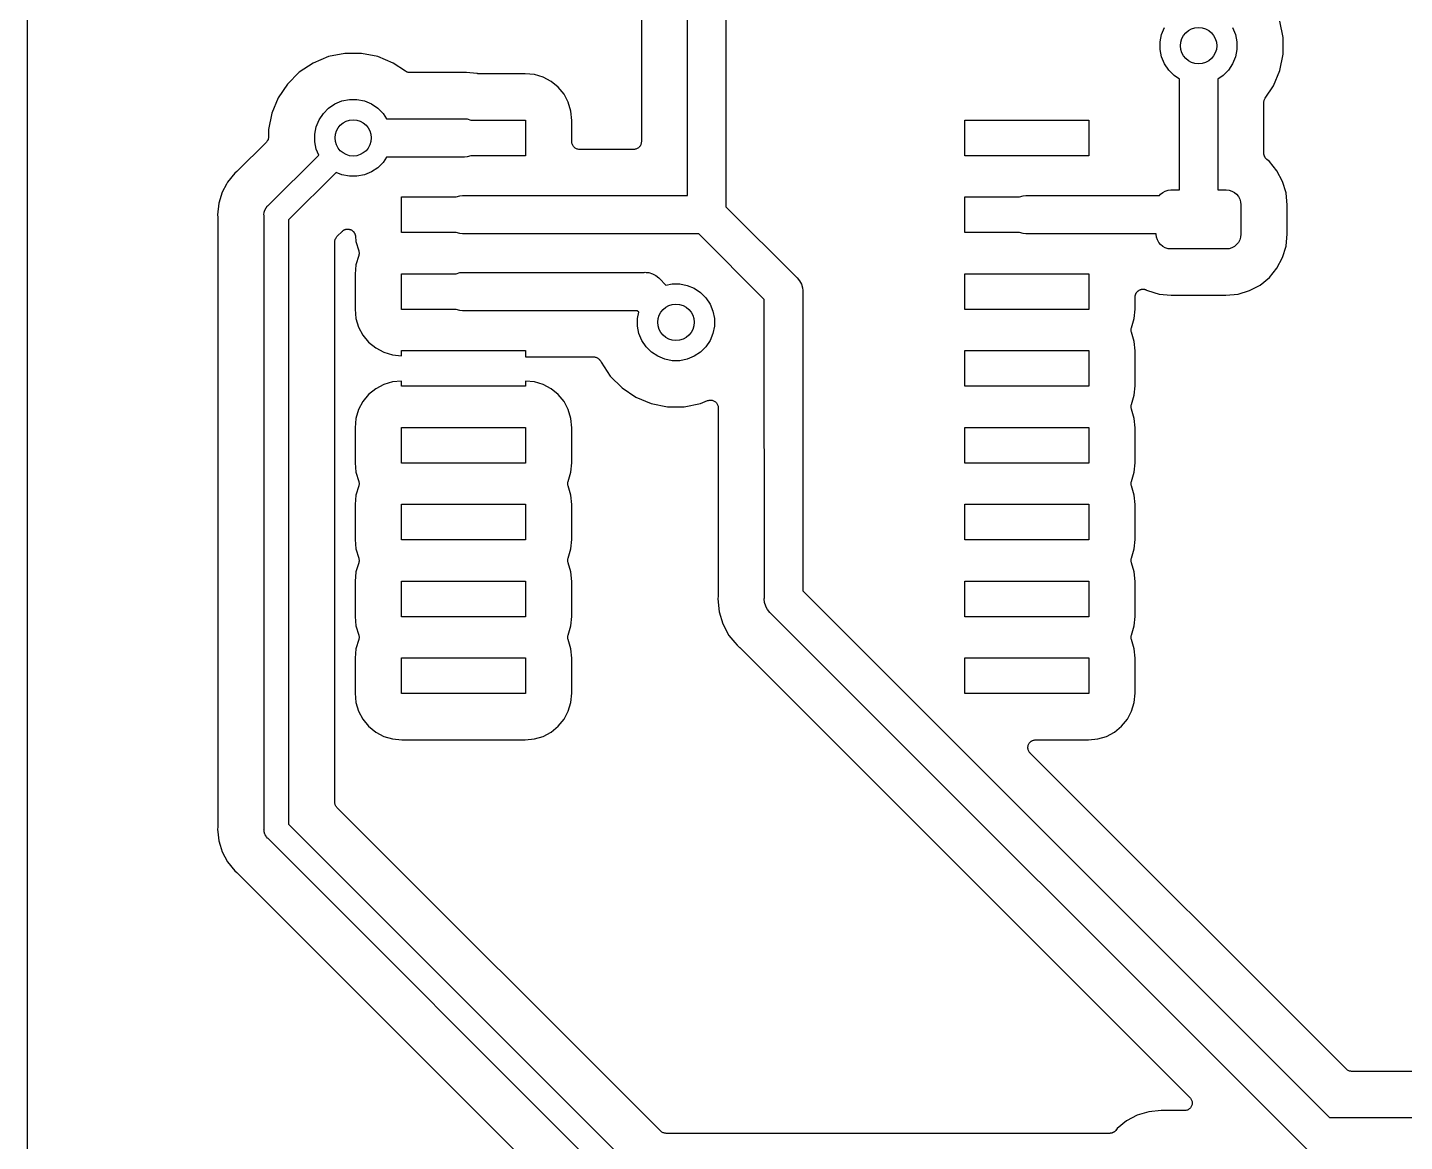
# Model space of a CAD drawing. Extents: x 122.4 to 185.8, y -118.8 to -64.3.
# Drawn here: x 122.38 to 145.13, y -100.41 to -82 of the extents above; entities that cross this region are included whole.
import ezdxf

# ---------------------------------------------------------------- set-up
doc = ezdxf.new("R2010")
doc.units = 0
doc.layers.add('BLACK', color=7, linetype='CONTINUOUS')

msp = doc.modelspace()

# ---------------------------------------------------------------- linework, layer by layer
at = {"layer": 'BLACK', "linetype": 'CONTINUOUS'}
for p, q in [((122.381, -116.512), (122.381, -74.3682)), ((133.286, -84.7725), (133.287, -80.9035)), ((133.921, -81.0895), (133.921, -84.9585)), ((132.525, -81.2717), (132.524, -83.8835)), ((143.129, -82.1584), (143.075, -81.8885)), ((141.097, -82.2335), (141.121, -82.1108)), ((141.121, -82.1108), (141.169, -81.9952)), ((142.295, -81.9952), (142.343, -82.1108)), ((142.343, -82.1108), (142.367, -82.2335)), ((141.097, -82.3585), (141.097, -82.2335)), ((141.121, -82.4812), (141.097, -82.3585)), ((142.367, -82.3585), (142.343, -82.4812)), ((142.367, -82.2335), (142.367, -82.3585)), ((143.129, -82.4336), (143.129, -82.1584)), ((127.1, -82.582), (126.871, -82.7349)), ((127.355, -82.4767), (127.1, -82.582)), ((127.624, -82.423), (127.355, -82.4767)), ((127.9, -82.423), (127.624, -82.423)), ((128.169, -82.4767), (127.9, -82.423)), ((128.424, -82.582), (128.169, -82.4767)), ((128.629, -82.7191), (128.424, -82.582)), ((141.169, -82.5968), (141.121, -82.4812)), ((142.343, -82.4812), (142.295, -82.5968)), ((143.075, -82.7035), (143.129, -82.4336)), ((126.871, -82.7349), (126.677, -82.9295)), ((128.639, -82.7246), (128.629, -82.7191)), ((128.649, -82.7302), (128.639, -82.7246)), ((128.65, -82.7304), (128.649, -82.7302)), ((128.651, -82.7308), (128.65, -82.7304)), ((128.662, -82.7342), (128.651, -82.7308)), ((128.673, -82.7377), (128.662, -82.7342)), ((128.674, -82.7378), (128.673, -82.7377)), ((128.674, -82.738), (128.674, -82.7378)), ((128.686, -82.7392), (128.674, -82.738)), ((128.698, -82.7405), (128.686, -82.7392)), ((128.699, -82.7405), (128.698, -82.7405)), ((129.637, -82.7405), (128.699, -82.7405)), ((128.699, -82.7405), (128.699, -82.7405)), ((128.699, -82.7405), (128.699, -82.7405)), ((128.699, -82.7405), (128.699, -82.7405)), ((129.805, -82.7571), (129.637, -82.7405)), ((129.81, -82.7581), (129.805, -82.7571)), ((129.816, -82.7581), (129.81, -82.7581)), ((129.821, -82.7587), (129.816, -82.7581)), ((129.823, -82.7587), (129.821, -82.7587)), ((130.603, -82.7587), (129.823, -82.7587)), ((130.758, -82.774), (130.603, -82.7587)), ((130.902, -82.8176), (130.758, -82.774)), ((131.034, -82.8884), (130.902, -82.8176)), ((141.239, -82.7008), (141.169, -82.5968)), ((141.327, -82.7892), (141.239, -82.7008)), ((141.415, -82.8476), (141.327, -82.7892)), ((142.137, -82.7892), (142.049, -82.8476)), ((142.225, -82.7008), (142.137, -82.7892)), ((142.295, -82.5968), (142.225, -82.7008)), ((142.97, -82.9577), (143.075, -82.7035)), ((126.677, -82.9295), (126.524, -83.1583)), ((131.15, -82.9836), (131.034, -82.8884)), ((131.246, -83.0996), (131.15, -82.9836)), ((141.415, -84.681), (141.415, -82.8476)), ((142.049, -82.8476), (142.049, -84.681)), ((142.833, -83.1629), (142.97, -82.9577)), ((126.524, -83.1583), (126.419, -83.4125)), ((127.357, -83.3268), (127.461, -83.2573)), ((127.461, -83.2573), (127.577, -83.2094)), ((127.577, -83.2094), (127.699, -83.185)), ((127.699, -83.185), (127.825, -83.185)), ((127.825, -83.185), (127.947, -83.2094)), ((127.947, -83.2094), (128.063, -83.2573)), ((128.063, -83.2573), (128.167, -83.3268)), ((131.316, -83.232), (131.246, -83.0996)), ((131.36, -83.3756), (131.316, -83.232)), ((142.812, -83.2332), (142.811, -83.2331)), ((142.811, -83.2331), (142.812, -83.2331)), ((142.811, -83.2335), (142.812, -83.2332)), ((142.811, -84.0766), (142.811, -83.2335)), ((142.812, -83.2317), (142.813, -83.2201)), ((142.812, -83.2331), (142.812, -83.2317)), ((142.813, -83.2201), (142.814, -83.2085)), ((142.814, -83.2071), (142.818, -83.1959)), ((142.814, -83.2078), (142.814, -83.2071)), ((142.814, -83.2085), (142.814, -83.2078)), ((142.818, -83.1959), (142.821, -83.1848)), ((142.821, -83.1848), (142.822, -83.1841)), ((142.822, -83.1834), (142.827, -83.1732)), ((142.822, -83.1841), (142.822, -83.1834)), ((142.827, -83.1732), (142.833, -83.1629)), ((126.419, -83.4125), (126.365, -83.6824)), ((127.199, -83.5192), (127.269, -83.4152)), ((127.269, -83.4152), (127.357, -83.3268)), ((128.167, -83.3268), (128.255, -83.4152)), ((128.255, -83.4152), (128.314, -83.5025)), ((128.314, -83.5025), (129.6, -83.5025)), ((129.6, -83.5025), (129.646, -83.5071)), ((131.375, -83.5312), (131.36, -83.3756)), ((126.365, -83.6824), (126.365, -83.7994)), ((127.127, -83.7575), (127.151, -83.6348)), ((127.151, -83.6348), (127.199, -83.5192)), ((129.646, -83.5071), (129.705, -83.525)), ((129.705, -83.525), (130.609, -83.525)), ((130.609, -83.525), (130.609, -84.115)), ((131.375, -83.8835), (131.375, -83.5312)), ((137.869, -84.115), (137.869, -83.525)), ((137.869, -83.525), (139.919, -83.525)), ((139.919, -83.525), (139.919, -84.115)), ((126.328, -83.8892), (125.847, -84.3696)), ((126.335, -83.8801), (126.328, -83.8892)), ((126.343, -83.8711), (126.335, -83.8801)), ((126.344, -83.87), (126.343, -83.8706)), ((126.343, -83.8706), (126.343, -83.8711)), ((126.349, -83.8597), (126.344, -83.87)), ((126.355, -83.8494), (126.349, -83.8597)), ((126.359, -83.837), (126.355, -83.8482)), ((126.355, -83.8482), (126.355, -83.8488)), ((126.355, -83.8488), (126.355, -83.8494)), ((126.362, -83.8258), (126.359, -83.837)), ((126.364, -83.8128), (126.362, -83.8245)), ((126.362, -83.8245), (126.362, -83.8251)), ((126.362, -83.8251), (126.362, -83.8258)), ((126.365, -83.8012), (126.364, -83.8128)), ((126.365, -83.7994), (126.365, -83.7998)), ((126.365, -83.7998), (126.365, -83.7998)), ((126.365, -83.7998), (126.365, -83.7999)), ((126.365, -83.7999), (126.365, -83.8012)), ((127.127, -83.8825), (127.127, -83.7575)), ((127.151, -84.0052), (127.127, -83.8825)), ((131.376, -83.8954), (131.375, -83.8835)), ((131.378, -83.9073), (131.376, -83.8954)), ((131.378, -83.9077), (131.378, -83.9073)), ((131.378, -83.9082), (131.378, -83.9077)), ((131.381, -83.9196), (131.378, -83.9082)), ((131.385, -83.9311), (131.381, -83.9196)), ((131.385, -83.9315), (131.385, -83.9311)), ((131.385, -83.9319), (131.385, -83.9315)), ((131.39, -83.9424), (131.385, -83.9319)), ((131.396, -83.953), (131.39, -83.9424)), ((131.396, -83.9534), (131.396, -83.953)), ((131.397, -83.9538), (131.396, -83.9534)), ((131.404, -83.963), (131.397, -83.9538)), ((132.502, -83.9553), (132.495, -83.9644)), ((132.503, -83.9549), (132.502, -83.9553)), ((132.509, -83.9439), (132.503, -83.9545)), ((132.503, -83.9545), (132.503, -83.9549)), ((132.514, -83.9335), (132.509, -83.9439)), ((132.515, -83.9327), (132.514, -83.9331)), ((132.514, -83.9331), (132.514, -83.9335)), ((132.518, -83.9213), (132.515, -83.9327)), ((132.522, -83.9099), (132.518, -83.9213)), ((132.523, -83.8972), (132.522, -83.909)), ((132.522, -83.909), (132.522, -83.9095)), ((132.522, -83.9095), (132.522, -83.9099)), ((132.524, -83.8853), (132.523, -83.8972)), ((132.524, -83.8835), (132.524, -83.8844)), ((132.524, -83.8844), (132.524, -83.8844)), ((132.524, -83.8844), (132.524, -83.8844)), ((132.524, -83.8844), (132.524, -83.8853)), ((126.355, -84.9393), (127.192, -84.1028)), ((127.192, -84.1028), (127.151, -84.0052)), ((128.314, -84.1375), (128.255, -84.2248)), ((129.6, -84.1375), (128.314, -84.1375)), ((129.646, -84.1329), (129.6, -84.1375)), ((129.705, -84.115), (129.646, -84.1329)), ((130.609, -84.115), (129.705, -84.115)), ((131.412, -83.9724), (131.404, -83.963)), ((131.412, -83.9726), (131.412, -83.9724)), ((131.412, -83.973), (131.412, -83.9726)), ((131.421, -83.9806), (131.412, -83.973)), ((131.431, -83.9883), (131.421, -83.9806)), ((131.431, -83.9885), (131.431, -83.9883)), ((131.431, -83.9888), (131.431, -83.9885)), ((131.442, -83.9945), (131.431, -83.9888)), ((131.452, -84.0002), (131.442, -83.9945)), ((131.453, -84.0004), (131.452, -84.0002)), ((131.453, -84.0006), (131.453, -84.0004)), ((131.464, -84.0041), (131.453, -84.0006)), ((131.476, -84.0077), (131.464, -84.0041)), ((131.476, -84.0078), (131.476, -84.0077)), ((131.477, -84.0079), (131.476, -84.0078)), ((131.489, -84.0092), (131.477, -84.0079)), ((131.501, -84.0105), (131.489, -84.0092)), ((131.502, -84.0105), (131.501, -84.0105)), ((131.501, -84.0105), (131.501, -84.0105)), ((131.501, -84.0105), (131.501, -84.0105)), ((131.501, -84.0105), (131.501, -84.0105)), ((132.398, -84.0105), (131.502, -84.0105)), ((132.409, -84.0093), (132.398, -84.0105)), ((132.421, -84.0082), (132.409, -84.0093)), ((132.422, -84.0081), (132.421, -84.0082)), ((132.434, -84.0046), (132.422, -84.0081)), ((132.422, -84.0081), (132.422, -84.0081)), ((132.445, -84.0013), (132.434, -84.0046)), ((132.446, -84.0009), (132.445, -84.001)), ((132.445, -84.001), (132.445, -84.0013)), ((132.456, -83.9953), (132.446, -84.0009)), ((132.467, -83.9898), (132.456, -83.9953)), ((132.468, -83.9893), (132.467, -83.9895)), ((132.467, -83.9895), (132.467, -83.9898)), ((132.477, -83.9817), (132.468, -83.9893)), ((132.486, -83.9742), (132.477, -83.9817)), ((132.487, -83.9739), (132.486, -83.9742)), ((132.495, -83.9644), (132.487, -83.9736)), ((132.487, -83.9736), (132.487, -83.9739)), ((139.919, -84.115), (137.869, -84.115)), ((142.812, -84.0822), (142.811, -84.0766)), ((142.812, -84.0877), (142.812, -84.0822)), ((142.813, -84.0945), (142.812, -84.0877)), ((142.814, -84.1013), (142.813, -84.0945)), ((142.816, -84.1066), (142.814, -84.1013)), ((142.817, -84.1121), (142.816, -84.1066)), ((142.819, -84.1185), (142.817, -84.1121)), ((142.821, -84.125), (142.819, -84.1185)), ((142.824, -84.1299), (142.821, -84.125)), ((142.826, -84.1351), (142.824, -84.1299)), ((142.83, -84.1408), (142.826, -84.1351)), ((142.833, -84.1469), (142.83, -84.1408)), ((142.836, -84.1512), (142.833, -84.1469)), ((142.839, -84.1559), (142.836, -84.1512)), ((142.844, -84.1608), (142.839, -84.1559)), ((142.848, -84.1661), (142.844, -84.1608)), ((142.853, -84.1696), (142.848, -84.1661)), ((142.857, -84.1736), (142.853, -84.1696)), ((142.858, -84.1748), (142.857, -84.1736)), ((142.902, -84.211), (142.858, -84.1748)), ((125.806, -84.4042), (125.686, -84.5512)), ((125.838, -84.3779), (125.806, -84.4042)), ((125.842, -84.3742), (125.838, -84.3779)), ((125.846, -84.3708), (125.842, -84.3742)), ((125.847, -84.3696), (125.846, -84.3708)), ((127.479, -84.3902), (126.695, -85.1742)), ((127.577, -84.4306), (127.479, -84.3902)), ((128.063, -84.3827), (127.947, -84.4306)), ((128.167, -84.3132), (128.063, -84.3827)), ((128.255, -84.2248), (128.167, -84.3132)), ((143.028, -84.3639), (142.902, -84.211)), ((143.121, -84.5385), (143.028, -84.3639)), ((125.668, -84.5833), (125.596, -84.7189)), ((125.686, -84.5512), (125.668, -84.5833)), ((125.668, -84.5833), (125.668, -84.5833)), ((127.699, -84.455), (127.577, -84.4306)), ((127.825, -84.455), (127.699, -84.455)), ((127.947, -84.4306), (127.825, -84.455)), ((143.178, -84.7278), (143.121, -84.5385)), ((125.596, -84.7189), (125.541, -84.9008)), ((128.559, -85.385), (128.559, -84.795)), ((128.559, -84.795), (129.463, -84.795)), ((129.463, -84.795), (129.522, -84.7771)), ((129.522, -84.7771), (129.568, -84.7725)), ((129.568, -84.7725), (133.286, -84.7725)), ((137.869, -85.385), (137.869, -84.795)), ((137.869, -84.795), (138.773, -84.795)), ((138.773, -84.795), (138.832, -84.7771)), ((138.832, -84.7771), (138.878, -84.7725)), ((138.878, -84.7725), (141.087, -84.7725)), ((141.087, -84.7725), (141.103, -84.7524)), ((141.103, -84.7524), (141.14, -84.7221)), ((141.14, -84.7221), (141.182, -84.6996)), ((141.182, -84.6996), (141.228, -84.6857)), ((141.228, -84.6857), (141.276, -84.681)), ((141.276, -84.681), (141.415, -84.681)), ((142.049, -84.681), (142.188, -84.681)), ((142.188, -84.681), (142.236, -84.6857)), ((142.236, -84.6857), (142.282, -84.6996)), ((142.282, -84.6996), (142.324, -84.7221)), ((142.324, -84.7221), (142.361, -84.7524)), ((142.361, -84.7524), (142.391, -84.7893)), ((142.391, -84.7893), (142.413, -84.8315)), ((142.413, -84.8315), (142.427, -84.8772)), ((143.198, -84.931), (143.178, -84.7278)), ((125.541, -84.9008), (125.522, -85.09)), ((125.522, -85.09), (125.526, -85.1312)), ((126.288, -85.09), (126.292, -85.0502)), ((126.289, -85.1), (126.288, -85.09)), ((126.292, -85.0502), (126.303, -85.0119)), ((126.303, -85.0119), (126.322, -84.9766)), ((126.322, -84.9766), (126.341, -84.9534)), ((126.341, -84.9534), (126.348, -84.9456)), ((126.341, -84.9534), (126.341, -84.9534)), ((126.348, -84.9456), (126.355, -84.9393)), ((133.921, -84.9585), (135.087, -86.1245)), ((142.427, -84.8772), (142.432, -84.9248)), ((142.432, -84.9248), (142.432, -85.4123)), ((143.198, -85.406), (143.198, -84.931)), ((125.526, -85.1312), (125.526, -85.133)), ((125.526, -85.133), (125.526, -85.1383)), ((125.526, -85.1383), (125.527, -85.1437)), ((125.527, -85.1437), (125.527, -95.1964)), ((126.289, -95.24), (126.289, -85.1)), ((126.695, -85.1742), (126.695, -95.1658)), ((127.457, -85.5406), (127.459, -85.5289)), ((127.457, -85.5419), (127.457, -85.5406)), ((127.457, -85.542), (127.457, -85.5419)), ((127.457, -85.542), (127.457, -85.542)), ((127.457, -85.5424), (127.457, -85.542)), ((127.457, -94.7976), (127.457, -85.5424)), ((127.459, -85.5289), (127.46, -85.5173)), ((127.46, -85.516), (127.464, -85.5048)), ((127.46, -85.5167), (127.46, -85.516)), ((127.46, -85.5173), (127.46, -85.5167)), ((127.464, -85.5048), (127.467, -85.4936)), ((127.467, -85.4924), (127.473, -85.4821)), ((127.467, -85.493), (127.467, -85.4924)), ((127.467, -85.4936), (127.467, -85.493)), ((127.473, -85.4821), (127.479, -85.4718)), ((127.479, -85.4707), (127.487, -85.4617)), ((127.479, -85.4712), (127.479, -85.4707)), ((127.479, -85.4718), (127.479, -85.4712)), ((127.487, -85.4617), (127.494, -85.4526)), ((127.494, -85.4526), (127.583, -85.3643)), ((127.583, -85.3643), (127.584, -85.3631)), ((127.584, -85.3631), (127.589, -85.3593)), ((127.589, -85.3593), (127.593, -85.3552)), ((127.593, -85.3552), (127.598, -85.3516)), ((127.598, -85.3516), (127.603, -85.3476)), ((127.603, -85.3476), (127.609, -85.3448)), ((127.609, -85.3448), (127.614, -85.3416)), ((127.614, -85.3416), (127.62, -85.3392)), ((127.62, -85.3392), (127.625, -85.3362)), ((127.625, -85.3362), (127.631, -85.3345)), ((127.631, -85.3345), (127.637, -85.3323)), ((127.637, -85.3323), (127.643, -85.3311)), ((127.643, -85.3311), (127.649, -85.3293)), ((127.649, -85.3293), (127.655, -85.3287)), ((127.655, -85.3287), (127.661, -85.3276)), ((127.661, -85.3276), (127.667, -85.3277)), ((127.667, -85.3277), (127.674, -85.3271)), ((127.674, -85.3271), (127.68, -85.3277)), ((127.68, -85.3277), (127.686, -85.3278)), ((127.686, -85.3278), (127.692, -85.3291)), ((127.692, -85.3291), (127.698, -85.3298)), ((127.698, -85.3298), (127.704, -85.3316)), ((127.704, -85.3316), (127.71, -85.3328)), ((127.71, -85.3328), (127.716, -85.3353)), ((127.716, -85.3353), (127.722, -85.3372)), ((127.722, -85.3372), (127.727, -85.34)), ((127.727, -85.34), (127.733, -85.3424)), ((127.733, -85.3424), (127.738, -85.346)), ((127.738, -85.346), (127.744, -85.3491)), ((127.744, -85.3491), (127.748, -85.3529)), ((127.748, -85.3529), (127.753, -85.3562)), ((127.753, -85.3562), (127.758, -85.3608)), ((127.758, -85.3608), (127.763, -85.3649)), ((127.763, -85.3649), (127.767, -85.3696)), ((127.767, -85.3696), (127.771, -85.3738)), ((127.771, -85.3738), (127.774, -85.3792)), ((127.774, -85.3792), (127.779, -85.3842)), ((127.779, -85.3842), (127.781, -85.3895)), ((127.781, -85.3895), (127.785, -85.3944)), ((127.785, -85.3944), (127.787, -85.4004)), ((127.787, -85.4004), (127.79, -85.4061)), ((127.79, -85.4061), (127.792, -85.4118)), ((127.792, -85.4118), (127.794, -85.4173)), ((127.794, -85.4173), (127.795, -85.4237)), ((127.795, -85.4237), (127.797, -85.4299)), ((127.797, -85.4299), (127.798, -85.4358)), ((127.798, -85.4358), (127.799, -85.4417)), ((127.799, -85.4417), (127.808, -85.5344)), ((127.808, -85.5344), (127.855, -85.6881)), ((129.463, -85.385), (128.559, -85.385)), ((129.522, -85.4029), (129.463, -85.385)), ((129.568, -85.4075), (129.522, -85.4029)), ((133.472, -85.4075), (129.568, -85.4075)), ((134.556, -86.4915), (133.472, -85.4075)), ((138.773, -85.385), (137.869, -85.385)), ((138.832, -85.4029), (138.773, -85.385)), ((138.878, -85.4075), (138.832, -85.4029)), ((141.032, -85.4075), (138.878, -85.4075)), ((141.032, -85.4123), (141.032, -85.4075)), ((141.037, -85.4598), (141.032, -85.4123)), ((141.051, -85.5055), (141.037, -85.4598)), ((141.073, -85.5477), (141.051, -85.5055)), ((141.103, -85.5846), (141.073, -85.5477)), ((142.391, -85.5477), (142.361, -85.5846)), ((142.413, -85.5055), (142.391, -85.5477)), ((142.427, -85.4598), (142.413, -85.5055)), ((142.432, -85.4123), (142.427, -85.4598)), ((143.178, -85.6092), (143.198, -85.406)), ((127.855, -85.7619), (127.808, -85.9156)), ((127.855, -85.6881), (127.855, -85.6884)), ((127.855, -85.6884), (127.855, -85.6885)), ((127.855, -85.6885), (127.855, -85.6885)), ((127.855, -85.6885), (127.855, -85.6898)), ((127.855, -85.6898), (127.857, -85.7014)), ((127.857, -85.7505), (127.855, -85.7619)), ((127.857, -85.7014), (127.86, -85.7128)), ((127.859, -85.739), (127.857, -85.7505)), ((127.86, -85.7376), (127.859, -85.7383)), ((127.859, -85.7383), (127.859, -85.739)), ((127.86, -85.7128), (127.86, -85.7135)), ((127.86, -85.7135), (127.86, -85.7142)), ((127.86, -85.7142), (127.86, -85.7259)), ((127.86, -85.7259), (127.86, -85.7376)), ((141.14, -85.6149), (141.103, -85.5846)), ((141.182, -85.6374), (141.14, -85.6149)), ((141.228, -85.6513), (141.182, -85.6374)), ((141.276, -85.656), (141.228, -85.6513)), ((142.188, -85.656), (141.276, -85.656)), ((142.236, -85.6513), (142.188, -85.656)), ((142.282, -85.6374), (142.236, -85.6513)), ((142.324, -85.6149), (142.282, -85.6374)), ((142.361, -85.5846), (142.324, -85.6149)), ((143.121, -85.7985), (143.178, -85.6092)), ((127.808, -85.9156), (127.793, -86.0712)), ((142.902, -86.126), (143.028, -85.9731)), ((143.028, -85.9731), (143.121, -85.7985)), ((127.793, -86.0712), (127.793, -86.6488)), ((128.559, -86.655), (128.559, -86.065)), ((128.559, -86.065), (129.463, -86.065)), ((129.463, -86.065), (129.522, -86.0471)), ((129.522, -86.0471), (129.568, -86.0425)), ((129.568, -86.0425), (132.572, -86.0425)), ((132.572, -86.0425), (132.588, -86.041)), ((132.588, -86.041), (132.604, -86.0425)), ((132.604, -86.0425), (132.65, -86.0471)), ((132.65, -86.0471), (132.71, -86.0652)), ((132.71, -86.0652), (132.765, -86.0947)), ((132.765, -86.0947), (132.814, -86.1344)), ((132.814, -86.1344), (132.824, -86.1465)), ((132.824, -86.1465), (132.93, -86.2535)), ((132.93, -86.2535), (133.033, -86.233)), ((133.033, -86.233), (133.159, -86.233)), ((133.159, -86.233), (133.281, -86.2574)), ((135.087, -86.1245), (135.1, -86.1344)), ((135.1, -86.1344), (135.139, -86.1828)), ((135.139, -86.1828), (135.169, -86.2379)), ((137.869, -86.655), (137.869, -86.065)), ((137.869, -86.065), (139.919, -86.065)), ((139.919, -86.065), (139.919, -86.655)), ((142.749, -86.2516), (142.902, -86.126)), ((133.281, -86.2574), (133.397, -86.3053)), ((133.397, -86.3053), (133.501, -86.3748)), ((133.501, -86.3748), (133.589, -86.4632)), ((133.589, -86.4632), (133.659, -86.5672)), ((135.169, -86.2379), (135.187, -86.2978)), ((135.187, -86.2978), (135.191, -86.3416)), ((135.191, -86.3416), (135.193, -86.36)), ((135.193, -86.36), (135.191, -86.3756)), ((135.191, -86.3756), (135.191, -91.3085)), ((140.685, -86.4458), (140.686, -86.44)), ((140.685, -86.4476), (140.685, -86.4458)), ((140.685, -86.6488), (140.685, -86.4476)), ((140.686, -86.4341), (140.687, -86.4277)), ((140.686, -86.44), (140.686, -86.4341)), ((140.687, -86.4277), (140.688, -86.4212)), ((140.688, -86.4212), (140.69, -86.4156)), ((140.69, -86.4156), (140.691, -86.4098)), ((140.691, -86.4098), (140.694, -86.4038)), ((140.694, -86.4038), (140.696, -86.3976)), ((140.696, -86.3976), (140.698, -86.3924)), ((140.698, -86.3924), (140.701, -86.387)), ((140.701, -86.387), (140.704, -86.3816)), ((140.704, -86.3816), (140.708, -86.3759)), ((140.708, -86.3759), (140.711, -86.3713)), ((140.711, -86.3713), (140.715, -86.3664)), ((140.715, -86.3664), (140.719, -86.3619)), ((140.719, -86.3619), (140.723, -86.3569)), ((140.723, -86.3569), (140.728, -86.3532)), ((140.728, -86.3532), (140.732, -86.349)), ((140.732, -86.349), (140.738, -86.3454)), ((140.738, -86.3454), (140.743, -86.3413)), ((140.743, -86.3413), (140.748, -86.3386)), ((140.748, -86.3386), (140.753, -86.3353)), ((140.753, -86.3353), (140.759, -86.3329)), ((140.759, -86.3329), (140.765, -86.3299)), ((140.765, -86.3299), (140.77, -86.3282)), ((140.77, -86.3282), (140.776, -86.326)), ((140.776, -86.326), (140.782, -86.3247)), ((140.782, -86.3247), (140.789, -86.3229)), ((140.789, -86.3229), (140.794, -86.3223)), ((140.794, -86.3223), (140.8, -86.3212)), ((140.8, -86.3212), (140.807, -86.3212)), ((140.807, -86.3212), (140.813, -86.3206)), ((140.813, -86.3206), (140.819, -86.3212)), ((140.819, -86.3212), (140.825, -86.3212)), ((140.825, -86.3212), (140.831, -86.3225)), ((140.831, -86.3225), (140.838, -86.3232)), ((140.838, -86.3232), (140.843, -86.325)), ((140.843, -86.325), (140.849, -86.3261)), ((140.849, -86.3261), (140.855, -86.3286)), ((140.855, -86.3286), (140.862, -86.3305)), ((140.862, -86.3305), (140.867, -86.3333)), ((140.867, -86.3333), (140.872, -86.3356)), ((140.872, -86.3356), (140.889, -86.3448)), ((140.889, -86.3448), (141.079, -86.4023)), ((141.079, -86.4023), (141.282, -86.4223)), ((141.282, -86.4223), (142.182, -86.4223)), ((142.182, -86.4223), (142.385, -86.4023)), ((142.385, -86.4023), (142.575, -86.3448)), ((142.575, -86.3448), (142.749, -86.2516)), ((127.793, -86.6488), (127.808, -86.8044)), ((129.463, -86.655), (128.559, -86.655)), ((129.522, -86.6729), (129.463, -86.655)), ((129.568, -86.6775), (129.522, -86.6729)), ((132.456, -86.6775), (129.568, -86.6775)), ((132.481, -86.7025), (132.456, -86.6775)), ((133.659, -86.5672), (133.707, -86.6828)), ((133.707, -86.6828), (133.731, -86.8055)), ((134.557, -91.4244), (134.556, -86.4915)), ((139.919, -86.655), (137.869, -86.655)), ((140.67, -86.8044), (140.685, -86.6488)), ((127.808, -86.8044), (127.852, -86.948)), ((132.461, -86.8055), (132.481, -86.7025)), ((132.461, -86.9305), (132.461, -86.8055)), ((133.731, -86.8055), (133.731, -86.9305)), ((140.623, -86.9581), (140.67, -86.8044)), ((127.852, -86.948), (127.922, -87.0804)), ((127.922, -87.0804), (128.018, -87.1964)), ((132.485, -87.0532), (132.461, -86.9305)), ((132.533, -87.1688), (132.485, -87.0532)), ((133.707, -87.0532), (133.659, -87.1688)), ((133.731, -86.9305), (133.707, -87.0532)), ((140.618, -86.9824), (140.619, -86.9817)), ((140.618, -86.9941), (140.618, -86.9824)), ((140.618, -87.0058), (140.618, -86.9941)), ((140.618, -87.0065), (140.618, -87.0058)), ((140.618, -87.0072), (140.618, -87.0065)), ((140.621, -87.0187), (140.618, -87.0072)), ((140.619, -86.981), (140.621, -86.9696)), ((140.619, -86.9817), (140.619, -86.981)), ((140.621, -86.9696), (140.623, -86.9581)), ((140.623, -87.0302), (140.621, -87.0187)), ((140.623, -87.0315), (140.623, -87.0302)), ((140.623, -87.0316), (140.623, -87.0315)), ((140.623, -87.0315), (140.623, -87.0315)), ((140.623, -87.0319), (140.623, -87.0316)), ((140.67, -87.1856), (140.623, -87.0319)), ((128.018, -87.1964), (128.134, -87.2916)), ((128.134, -87.2916), (128.266, -87.3624)), ((128.266, -87.3624), (128.41, -87.406)), ((128.559, -87.4207), (128.559, -87.335)), ((128.559, -87.335), (130.609, -87.335)), ((130.609, -87.335), (130.609, -87.4395)), ((132.603, -87.2728), (132.533, -87.1688)), ((132.691, -87.3612), (132.603, -87.2728)), ((132.795, -87.4307), (132.691, -87.3612)), ((133.501, -87.3612), (133.397, -87.4307)), ((133.589, -87.2728), (133.501, -87.3612)), ((133.659, -87.1688), (133.589, -87.2728)), ((137.869, -87.925), (137.869, -87.335)), ((137.869, -87.335), (139.919, -87.335)), ((139.919, -87.335), (139.919, -87.925)), ((140.685, -87.3412), (140.67, -87.1856)), ((140.685, -87.9188), (140.685, -87.3412)), ((128.41, -87.406), (128.559, -87.4207)), ((130.609, -87.4395), (131.736, -87.4395)), ((131.736, -87.4395), (131.736, -87.4395)), ((131.736, -87.4395), (131.736, -87.4395)), ((131.736, -87.4395), (131.736, -87.4395)), ((131.736, -87.4395), (131.738, -87.4395)), ((131.738, -87.4395), (131.749, -87.4408)), ((131.749, -87.4408), (131.761, -87.442)), ((131.761, -87.442), (131.762, -87.4422)), ((131.762, -87.4422), (131.762, -87.4423)), ((131.762, -87.4423), (131.773, -87.4459)), ((131.773, -87.4459), (131.785, -87.4493)), ((131.785, -87.4493), (131.785, -87.4496)), ((131.785, -87.4496), (131.786, -87.4498)), ((131.786, -87.4498), (131.796, -87.4555)), ((131.796, -87.4555), (131.807, -87.4611)), ((131.807, -87.4611), (131.807, -87.4614)), ((131.807, -87.4614), (131.808, -87.4617)), ((131.808, -87.4617), (131.817, -87.4693)), ((131.817, -87.4693), (131.826, -87.4769)), ((131.826, -87.4769), (131.826, -87.4773)), ((131.826, -87.4773), (131.827, -87.4776)), ((131.827, -87.4776), (131.834, -87.4869)), ((131.834, -87.4869), (131.841, -87.496)), ((131.841, -87.496), (131.842, -87.4965)), ((131.842, -87.4965), (131.842, -87.497)), ((131.842, -87.497), (131.848, -87.5075)), ((131.848, -87.5075), (131.853, -87.5179)), ((131.853, -87.5179), (131.858, -87.5297)), ((131.858, -87.5297), (132.011, -87.7585)), ((132.911, -87.4786), (132.795, -87.4307)), ((133.033, -87.503), (132.911, -87.4786)), ((133.159, -87.503), (133.033, -87.503)), ((133.281, -87.4786), (133.159, -87.503)), ((133.397, -87.4307), (133.281, -87.4786)), ((132.011, -87.7585), (132.205, -87.9531)), ((128.134, -87.9684), (128.018, -88.0636)), ((128.266, -87.8976), (128.134, -87.9684)), ((128.41, -87.854), (128.266, -87.8976)), ((128.559, -87.8393), (128.41, -87.854)), ((128.559, -87.925), (128.559, -87.8393)), ((130.609, -87.925), (128.559, -87.925)), ((130.758, -87.854), (130.609, -87.8393)), ((130.609, -87.8393), (130.609, -87.925)), ((130.902, -87.8976), (130.758, -87.854)), ((131.034, -87.9684), (130.902, -87.8976)), ((131.15, -88.0636), (131.034, -87.9684)), ((132.205, -87.9531), (132.434, -88.106)), ((139.919, -87.925), (137.869, -87.925)), ((140.67, -88.0744), (140.685, -87.9188)), ((127.922, -88.1796), (127.852, -88.312)), ((128.018, -88.0636), (127.922, -88.1796)), ((131.246, -88.1796), (131.15, -88.0636)), ((131.316, -88.312), (131.246, -88.1796)), ((132.434, -88.106), (132.689, -88.2113)), ((132.689, -88.2113), (132.958, -88.265)), ((132.958, -88.265), (133.234, -88.265)), ((133.234, -88.265), (133.503, -88.2113)), ((133.503, -88.2113), (133.619, -88.1635)), ((133.619, -88.1635), (133.62, -88.1631)), ((133.62, -88.1631), (133.621, -88.1628)), ((133.62, -88.1631), (133.62, -88.1631)), ((133.62, -88.1631), (133.62, -88.1631)), ((133.621, -88.1628), (133.632, -88.1595)), ((133.632, -88.1595), (133.644, -88.1561)), ((133.644, -88.156), (133.656, -88.1549)), ((133.644, -88.1561), (133.644, -88.156)), ((133.644, -88.1561), (133.644, -88.1561)), ((133.656, -88.1549), (133.668, -88.1538)), ((133.668, -88.1538), (133.669, -88.1539)), ((133.669, -88.1539), (133.669, -88.1539)), ((133.669, -88.1539), (133.681, -88.1552)), ((133.681, -88.1552), (133.693, -88.1564)), ((133.693, -88.1564), (133.693, -88.1565)), ((133.693, -88.1565), (133.694, -88.1566)), ((133.694, -88.1566), (133.705, -88.1602)), ((133.705, -88.1602), (133.717, -88.1638)), ((133.717, -88.1638), (133.717, -88.1639)), ((133.717, -88.1639), (133.717, -88.164)), ((133.717, -88.164), (133.728, -88.1698)), ((133.728, -88.1698), (133.739, -88.1756)), ((133.739, -88.1756), (133.739, -88.1758)), ((133.739, -88.1758), (133.739, -88.1759)), ((133.739, -88.1759), (133.748, -88.1837)), ((133.748, -88.1837), (133.758, -88.1914)), ((133.758, -88.1914), (133.758, -88.1916)), ((133.758, -88.1916), (133.758, -88.1918)), ((133.758, -88.1918), (133.766, -88.2011)), ((133.766, -88.2011), (133.773, -88.2106)), ((133.773, -88.2106), (133.773, -88.2109)), ((133.773, -88.2109), (133.774, -88.2111)), ((133.774, -88.2111), (133.779, -88.2217)), ((133.779, -88.2217), (133.785, -88.2324)), ((133.785, -88.2324), (133.785, -88.2328)), ((133.785, -88.2328), (133.785, -88.2331)), ((133.785, -88.2331), (133.789, -88.2447)), ((133.789, -88.2447), (133.792, -88.2562)), ((133.792, -88.2562), (133.792, -88.2565)), ((133.792, -88.2565), (133.792, -88.2568)), ((133.792, -88.2568), (133.793, -88.2689)), ((133.793, -88.2689), (133.794, -88.2808)), ((133.794, -88.2808), (133.795, -91.3807)), ((140.618, -88.2524), (140.619, -88.2517)), ((140.618, -88.2641), (140.618, -88.2524)), ((140.618, -88.2758), (140.618, -88.2641)), ((140.618, -88.2765), (140.618, -88.2758)), ((140.618, -88.2772), (140.618, -88.2765)), ((140.621, -88.2887), (140.618, -88.2772)), ((140.619, -88.251), (140.621, -88.2396)), ((140.619, -88.2517), (140.619, -88.251)), ((140.621, -88.2396), (140.623, -88.2281)), ((140.623, -88.2281), (140.67, -88.0744)), ((127.808, -88.4556), (127.793, -88.6112)), ((127.852, -88.312), (127.808, -88.4556)), ((131.36, -88.4556), (131.316, -88.312)), ((131.375, -88.6112), (131.36, -88.4556)), ((140.623, -88.3002), (140.621, -88.2887)), ((140.623, -88.3015), (140.623, -88.3002)), ((140.623, -88.3016), (140.623, -88.3015)), ((140.623, -88.3015), (140.623, -88.3015)), ((140.623, -88.3019), (140.623, -88.3016)), ((140.67, -88.4556), (140.623, -88.3019)), ((140.685, -88.6112), (140.67, -88.4556)), ((127.793, -88.6112), (127.793, -89.1888)), ((128.559, -89.195), (128.559, -88.605)), ((128.559, -88.605), (130.609, -88.605)), ((130.609, -88.605), (130.609, -89.195)), ((131.375, -89.1888), (131.375, -88.6112)), ((137.869, -89.195), (137.869, -88.605)), ((137.869, -88.605), (139.919, -88.605)), ((139.919, -88.605), (139.919, -89.195)), ((140.685, -89.1888), (140.685, -88.6112)), ((127.793, -89.1888), (127.808, -89.3444)), ((131.36, -89.3444), (131.375, -89.1888)), ((140.67, -89.3444), (140.685, -89.1888)), ((127.808, -89.3444), (127.855, -89.4981)), ((130.609, -89.195), (128.559, -89.195)), ((131.313, -89.4981), (131.36, -89.3444)), ((139.919, -89.195), (137.869, -89.195)), ((140.623, -89.4981), (140.67, -89.3444)), ((127.855, -89.5719), (127.808, -89.7256)), ((127.855, -89.4981), (127.855, -89.4984)), ((127.855, -89.4984), (127.855, -89.4985)), ((127.855, -89.4985), (127.855, -89.4985)), ((127.855, -89.4985), (127.855, -89.4998)), ((127.855, -89.4998), (127.857, -89.5114)), ((127.857, -89.5605), (127.855, -89.5719)), ((127.857, -89.5114), (127.86, -89.5228)), ((127.859, -89.549), (127.857, -89.5605)), ((127.86, -89.5476), (127.859, -89.5483)), ((127.859, -89.5483), (127.859, -89.549)), ((127.86, -89.5228), (127.86, -89.5235)), ((127.86, -89.5235), (127.86, -89.5242)), ((127.86, -89.5242), (127.86, -89.5359)), ((127.86, -89.5359), (127.86, -89.5476)), ((131.308, -89.5224), (131.309, -89.5217)), ((131.308, -89.5341), (131.308, -89.5224)), ((131.308, -89.5458), (131.308, -89.5341)), ((131.308, -89.5465), (131.308, -89.5458)), ((131.308, -89.5472), (131.308, -89.5465)), ((131.311, -89.5587), (131.308, -89.5472)), ((131.309, -89.521), (131.311, -89.5096)), ((131.309, -89.5217), (131.309, -89.521)), ((131.311, -89.5096), (131.313, -89.4981)), ((131.313, -89.5702), (131.311, -89.5587)), ((131.313, -89.5715), (131.313, -89.5702)), ((131.313, -89.5716), (131.313, -89.5715)), ((131.313, -89.5715), (131.313, -89.5715)), ((131.313, -89.5719), (131.313, -89.5716)), ((131.36, -89.7256), (131.313, -89.5719)), ((140.618, -89.5224), (140.619, -89.5217)), ((140.618, -89.5341), (140.618, -89.5224)), ((140.618, -89.5458), (140.618, -89.5341)), ((140.618, -89.5465), (140.618, -89.5458)), ((140.618, -89.5472), (140.618, -89.5465)), ((140.621, -89.5587), (140.618, -89.5472)), ((140.619, -89.521), (140.621, -89.5096)), ((140.619, -89.5217), (140.619, -89.521)), ((140.621, -89.5096), (140.623, -89.4981)), ((140.623, -89.5702), (140.621, -89.5587)), ((140.623, -89.5715), (140.623, -89.5702)), ((140.623, -89.5716), (140.623, -89.5715)), ((140.623, -89.5715), (140.623, -89.5715)), ((140.623, -89.5719), (140.623, -89.5716)), ((140.67, -89.7256), (140.623, -89.5719)), ((127.808, -89.7256), (127.793, -89.8812)), ((128.559, -90.465), (128.559, -89.875)), ((128.559, -89.875), (130.609, -89.875)), ((130.609, -89.875), (130.609, -90.465)), ((131.375, -89.8812), (131.36, -89.7256)), ((137.869, -90.465), (137.869, -89.875)), ((137.869, -89.875), (139.919, -89.875)), ((139.919, -89.875), (139.919, -90.465)), ((140.685, -89.8812), (140.67, -89.7256)), ((127.793, -89.8812), (127.793, -90.4588)), ((131.375, -90.4588), (131.375, -89.8812)), ((140.685, -90.4588), (140.685, -89.8812)), ((127.793, -90.4588), (127.808, -90.6144)), ((130.609, -90.465), (128.559, -90.465)), ((131.36, -90.6144), (131.375, -90.4588)), ((139.919, -90.465), (137.869, -90.465)), ((140.67, -90.6144), (140.685, -90.4588)), ((127.808, -90.6144), (127.855, -90.7681)), ((127.855, -90.7681), (127.855, -90.7684)), ((127.855, -90.7684), (127.855, -90.7685)), ((127.855, -90.7685), (127.855, -90.7685)), ((127.855, -90.7685), (127.855, -90.7698)), ((127.855, -90.7698), (127.857, -90.7814)), ((127.857, -90.7814), (127.86, -90.7928)), ((131.309, -90.791), (131.311, -90.7796)), ((131.311, -90.7796), (131.313, -90.7681)), ((131.313, -90.7681), (131.36, -90.6144)), ((140.619, -90.791), (140.621, -90.7796)), ((140.621, -90.7796), (140.623, -90.7681)), ((140.623, -90.7681), (140.67, -90.6144)), ((127.808, -90.9956), (127.793, -91.1512)), ((127.855, -90.8419), (127.808, -90.9956)), ((127.857, -90.8304), (127.855, -90.8419)), ((127.859, -90.819), (127.857, -90.8304)), ((127.86, -90.8176), (127.859, -90.8183)), ((127.859, -90.8183), (127.859, -90.819)), ((127.86, -90.7928), (127.86, -90.7935)), ((127.86, -90.7935), (127.86, -90.7942)), ((127.86, -90.7942), (127.86, -90.8059)), ((127.86, -90.8059), (127.86, -90.8176)), ((131.308, -90.7924), (131.309, -90.7917)), ((131.308, -90.8041), (131.308, -90.7924)), ((131.308, -90.8158), (131.308, -90.8041)), ((131.308, -90.8165), (131.308, -90.8158)), ((131.308, -90.8172), (131.308, -90.8165)), ((131.311, -90.8287), (131.308, -90.8172)), ((131.309, -90.7917), (131.309, -90.791)), ((131.313, -90.8402), (131.311, -90.8287)), ((131.313, -90.8415), (131.313, -90.8402)), ((131.313, -90.8416), (131.313, -90.8415)), ((131.313, -90.8415), (131.313, -90.8415)), ((131.313, -90.8419), (131.313, -90.8416)), ((131.36, -90.9956), (131.313, -90.8419)), ((131.375, -91.1512), (131.36, -90.9956)), ((140.618, -90.7924), (140.619, -90.7917)), ((140.618, -90.8041), (140.618, -90.7924)), ((140.618, -90.8158), (140.618, -90.8041)), ((140.618, -90.8165), (140.618, -90.8158)), ((140.618, -90.8172), (140.618, -90.8165)), ((140.621, -90.8287), (140.618, -90.8172)), ((140.619, -90.7917), (140.619, -90.791)), ((140.623, -90.8402), (140.621, -90.8287)), ((140.623, -90.8415), (140.623, -90.8402)), ((140.623, -90.8416), (140.623, -90.8415)), ((140.623, -90.8415), (140.623, -90.8415)), ((140.623, -90.8419), (140.623, -90.8416)), ((140.67, -90.9956), (140.623, -90.8419)), ((140.685, -91.1512), (140.67, -90.9956)), ((127.793, -91.1512), (127.793, -91.7288)), ((128.559, -91.735), (128.559, -91.145)), ((128.559, -91.145), (130.609, -91.145)), ((130.609, -91.145), (130.609, -91.735)), ((131.375, -91.7288), (131.375, -91.1512)), ((137.869, -91.735), (137.869, -91.145)), ((137.869, -91.145), (139.919, -91.145)), ((139.919, -91.145), (139.919, -91.735)), ((140.685, -91.7288), (140.685, -91.1512)), ((133.794, -91.3932), (133.789, -91.44)), ((133.789, -91.44), (133.81, -91.6516)), ((133.795, -91.3807), (133.794, -91.3825)), ((133.794, -91.3825), (133.794, -91.3878)), ((133.794, -91.3878), (133.794, -91.3932)), ((134.555, -91.44), (134.557, -91.4244)), ((134.561, -91.5022), (134.555, -91.44)), ((135.191, -91.3085), (143.896, -100.012)), ((133.81, -91.6516), (133.872, -91.8551)), ((134.579, -91.5621), (134.561, -91.5022)), ((134.588, -91.5776), (134.579, -91.5621)), ((134.609, -91.6172), (134.588, -91.5776)), ((134.648, -91.6656), (134.609, -91.6172)), ((134.661, -91.6755), (134.648, -91.6656)), ((143.528, -100.543), (134.661, -91.6755)), ((127.793, -91.7288), (127.808, -91.8844)), ((127.808, -91.8844), (127.855, -92.0381)), ((130.609, -91.735), (128.559, -91.735)), ((131.313, -92.0381), (131.36, -91.8844)), ((131.36, -91.8844), (131.375, -91.7288)), ((133.872, -91.8551), (133.972, -92.0426)), ((139.919, -91.735), (137.869, -91.735)), ((140.623, -92.0381), (140.67, -91.8844)), ((140.67, -91.8844), (140.685, -91.7288)), ((127.855, -92.1119), (127.808, -92.2656)), ((127.855, -92.0381), (127.855, -92.0384)), ((127.855, -92.0384), (127.855, -92.0385)), ((127.855, -92.0385), (127.855, -92.0385)), ((127.855, -92.0385), (127.855, -92.0398)), ((127.855, -92.0398), (127.857, -92.0514)), ((127.857, -92.1005), (127.855, -92.1119)), ((127.857, -92.0514), (127.86, -92.0628)), ((127.859, -92.089), (127.857, -92.1005)), ((127.86, -92.0876), (127.859, -92.0883)), ((127.859, -92.0883), (127.859, -92.089)), ((127.86, -92.0628), (127.86, -92.0635)), ((127.86, -92.0635), (127.86, -92.0642)), ((127.86, -92.0642), (127.86, -92.0759)), ((127.86, -92.0759), (127.86, -92.0876)), ((131.308, -92.0624), (131.309, -92.0617)), ((131.308, -92.0741), (131.308, -92.0624)), ((131.308, -92.0858), (131.308, -92.0741)), ((131.308, -92.0865), (131.308, -92.0858)), ((131.308, -92.0872), (131.308, -92.0865)), ((131.311, -92.0987), (131.308, -92.0872)), ((131.309, -92.061), (131.311, -92.0496)), ((131.309, -92.0617), (131.309, -92.061)), ((131.311, -92.0496), (131.313, -92.0381)), ((131.313, -92.1102), (131.311, -92.0987)), ((131.313, -92.1115), (131.313, -92.1102)), ((131.313, -92.1116), (131.313, -92.1115)), ((131.313, -92.1115), (131.313, -92.1115)), ((131.313, -92.1119), (131.313, -92.1116)), ((131.36, -92.2656), (131.313, -92.1119)), ((133.972, -92.0426), (134.069, -92.1602)), ((140.618, -92.0624), (140.619, -92.0617)), ((140.618, -92.0741), (140.618, -92.0624)), ((140.618, -92.0858), (140.618, -92.0741)), ((140.618, -92.0865), (140.618, -92.0858)), ((140.618, -92.0872), (140.618, -92.0865)), ((140.621, -92.0987), (140.618, -92.0872)), ((140.619, -92.061), (140.621, -92.0496)), ((140.619, -92.0617), (140.619, -92.061)), ((140.621, -92.0496), (140.623, -92.0381)), ((140.623, -92.1102), (140.621, -92.0987)), ((140.623, -92.1115), (140.623, -92.1102)), ((140.623, -92.1116), (140.623, -92.1115)), ((140.623, -92.1115), (140.623, -92.1115)), ((140.623, -92.1119), (140.623, -92.1116)), ((140.67, -92.2656), (140.623, -92.1119)), ((127.808, -92.2656), (127.793, -92.4212)), ((131.375, -92.4212), (131.36, -92.2656)), ((134.069, -92.1602), (134.069, -92.1602)), ((134.069, -92.1602), (134.107, -92.207)), ((134.107, -92.207), (134.143, -92.2369)), ((134.143, -92.2369), (134.145, -92.238)), ((134.145, -92.238), (134.148, -92.2418)), ((134.148, -92.2418), (134.153, -92.2452)), ((134.153, -92.2452), (141.589, -99.6819)), ((140.685, -92.4212), (140.67, -92.2656)), ((127.793, -92.4212), (127.793, -92.9988)), ((128.559, -93.005), (128.559, -92.415)), ((128.559, -92.415), (130.609, -92.415)), ((130.609, -92.415), (130.609, -93.005)), ((131.375, -92.9988), (131.375, -92.4212)), ((137.869, -93.005), (137.869, -92.415)), ((137.869, -92.415), (139.919, -92.415)), ((139.919, -92.415), (139.919, -93.005)), ((140.685, -92.9988), (140.685, -92.4212)), ((127.793, -92.9988), (127.808, -93.1544)), ((130.609, -93.005), (128.559, -93.005)), ((131.36, -93.1544), (131.375, -92.9988)), ((139.919, -93.005), (137.869, -93.005)), ((140.67, -93.1544), (140.685, -92.9988)), ((127.808, -93.1544), (127.852, -93.298)), ((131.316, -93.298), (131.36, -93.1544)), ((140.626, -93.298), (140.67, -93.1544)), ((127.852, -93.298), (127.922, -93.4304)), ((127.922, -93.4304), (128.018, -93.5464)), ((131.15, -93.5464), (131.246, -93.4304)), ((131.246, -93.4304), (131.316, -93.298)), ((140.46, -93.5464), (140.556, -93.4304)), ((140.556, -93.4304), (140.626, -93.298)), ((128.018, -93.5464), (128.134, -93.6416)), ((128.134, -93.6416), (128.266, -93.7124)), ((128.266, -93.7124), (128.41, -93.756)), ((130.758, -93.756), (130.902, -93.7124)), ((130.902, -93.7124), (131.034, -93.6416)), ((131.034, -93.6416), (131.15, -93.5464)), ((140.068, -93.756), (140.212, -93.7124)), ((140.212, -93.7124), (140.344, -93.6416)), ((140.344, -93.6416), (140.46, -93.5464)), ((128.41, -93.756), (128.565, -93.7713)), ((128.565, -93.7713), (130.603, -93.7713)), ((130.603, -93.7713), (130.758, -93.756)), ((138.912, -93.897), (138.913, -93.8849)), ((138.912, -93.8972), (138.912, -93.897)), ((138.912, -93.8974), (138.912, -93.8972)), ((138.913, -93.9095), (138.912, -93.8974)), ((138.913, -93.8849), (138.914, -93.8728)), ((138.914, -93.9217), (138.913, -93.9095)), ((138.914, -93.8723), (138.918, -93.8608)), ((138.914, -93.8726), (138.914, -93.8723)), ((138.914, -93.8728), (138.914, -93.8726)), ((138.914, -93.9219), (138.914, -93.9217)), ((138.914, -93.9221), (138.914, -93.9219)), ((138.917, -93.9336), (138.914, -93.9221)), ((138.921, -93.9455), (138.917, -93.9336)), ((138.918, -93.8608), (138.921, -93.8491)), ((138.921, -93.8491), (138.922, -93.8489)), ((138.921, -93.9457), (138.921, -93.9455)), ((138.921, -93.9459), (138.921, -93.9457)), ((138.926, -93.9565), (138.921, -93.9459)), ((138.922, -93.8487), (138.927, -93.8379)), ((138.922, -93.8489), (138.922, -93.8487)), ((138.932, -93.9675), (138.926, -93.9565)), ((138.927, -93.8379), (138.933, -93.8273)), ((138.932, -93.9676), (138.932, -93.9675)), ((138.932, -93.9678), (138.932, -93.9676)), ((138.94, -93.9773), (138.932, -93.9678)), ((138.933, -93.8271), (138.934, -93.8269)), ((138.933, -93.8273), (138.933, -93.8271)), ((138.934, -93.8269), (138.941, -93.8175)), ((138.941, -93.8175), (138.949, -93.8082)), ((138.949, -93.8079), (138.959, -93.8001)), ((138.949, -93.808), (138.949, -93.8079)), ((138.949, -93.8082), (138.949, -93.808)), ((138.959, -93.8001), (138.968, -93.7925)), ((138.968, -93.7924), (138.969, -93.7923)), ((138.968, -93.7925), (138.968, -93.7924)), ((138.969, -93.7923), (138.979, -93.7866)), ((138.979, -93.7866), (138.99, -93.7809)), ((138.99, -93.7808), (138.991, -93.7807)), ((138.99, -93.7809), (138.99, -93.7808)), ((138.991, -93.7807), (139.002, -93.7773)), ((139.002, -93.7773), (139.014, -93.7737)), ((139.014, -93.7736), (139.026, -93.7725)), ((139.014, -93.7737), (139.014, -93.7736)), ((139.014, -93.7737), (139.014, -93.7737)), ((139.026, -93.7725), (139.039, -93.7713)), ((139.039, -93.7713), (139.913, -93.7713)), ((139.913, -93.7713), (140.068, -93.756)), ((138.948, -93.9868), (138.94, -93.9773)), ((138.948, -93.9871), (138.948, -93.9868)), ((138.948, -93.9872), (138.948, -93.9871)), ((138.949, -93.9881), (138.948, -93.9872)), ((138.948, -93.9872), (138.948, -93.9872)), ((144.174, -99.2133), (138.949, -93.9881)), ((127.458, -94.8093), (127.457, -94.7976)), ((127.459, -94.821), (127.458, -94.8093)), ((127.46, -94.8216), (127.459, -94.821)), ((127.46, -94.8223), (127.46, -94.8216)), ((127.463, -94.8335), (127.46, -94.8223)), ((127.466, -94.8448), (127.463, -94.8335)), ((127.467, -94.8454), (127.466, -94.8448)), ((127.467, -94.846), (127.467, -94.8454)), ((127.472, -94.8564), (127.467, -94.846)), ((127.478, -94.8668), (127.472, -94.8564)), ((127.478, -94.8673), (127.478, -94.8668)), ((127.478, -94.8679), (127.478, -94.8673)), ((127.486, -94.877), (127.478, -94.8679)), ((127.493, -94.8861), (127.486, -94.877)), ((127.494, -94.8871), (127.493, -94.8861)), ((127.494, -94.8874), (127.494, -94.8871)), ((127.494, -94.8871), (127.494, -94.8871)), ((127.494, -94.8871), (127.494, -94.8871)), ((132.845, -100.238), (127.494, -94.8874)), ((125.526, -95.2088), (125.522, -95.25)), ((125.522, -95.25), (125.526, -95.2912)), ((125.527, -95.1981), (125.526, -95.2035)), ((125.526, -95.2035), (125.526, -95.2088)), ((125.526, -95.2912), (125.526, -95.2914)), ((125.526, -95.2914), (125.531, -95.3422)), ((125.527, -95.1964), (125.527, -95.1981)), ((126.288, -95.25), (126.289, -95.24)), ((126.289, -95.26), (126.288, -95.25)), ((126.292, -95.2898), (126.289, -95.26)), ((126.289, -95.26), (126.289, -95.26)), ((126.303, -95.3281), (126.292, -95.2898)), ((126.309, -95.3391), (126.303, -95.3281)), ((126.695, -95.1658), (132.566, -101.037)), ((125.531, -95.3422), (125.531, -95.3422)), ((125.531, -95.3422), (125.541, -95.4392)), ((125.541, -95.4392), (125.562, -95.5093)), ((125.562, -95.5093), (125.562, -95.5093)), ((125.562, -95.5093), (125.596, -95.6212)), ((126.322, -95.3634), (126.309, -95.3391)), ((126.331, -95.3739), (126.322, -95.3634)), ((126.348, -95.3944), (126.331, -95.3739)), ((126.355, -95.4007), (126.348, -95.3944)), ((132.331, -101.377), (126.355, -95.4007)), ((125.596, -95.6212), (125.686, -95.7888)), ((125.686, -95.7888), (125.806, -95.9358)), ((125.806, -95.9358), (125.838, -95.9621)), ((125.838, -95.9621), (125.84, -95.9632)), ((125.84, -95.9632), (125.843, -95.967)), ((125.843, -95.967), (125.847, -95.9704)), ((125.847, -95.9704), (131.762, -101.885)), ((144.183, -99.2207), (144.174, -99.2133)), ((144.192, -99.2283), (144.183, -99.2207)), ((144.193, -99.2286), (144.192, -99.2283)), ((144.193, -99.229), (144.193, -99.2286)), ((144.203, -99.2346), (144.193, -99.229)), ((144.214, -99.2402), (144.203, -99.2346)), ((144.214, -99.2404), (144.214, -99.2402)), ((144.215, -99.2407), (144.214, -99.2404)), ((144.226, -99.2442), (144.215, -99.2407)), ((144.237, -99.2477), (144.226, -99.2442)), ((144.238, -99.2478), (144.237, -99.2477)), ((144.239, -99.248), (144.238, -99.2478)), ((144.25, -99.2492), (144.239, -99.248)), ((144.262, -99.2505), (144.25, -99.2492)), ((144.263, -99.2505), (144.262, -99.2505)), ((144.264, -99.2505), (144.263, -99.2505)), ((144.263, -99.2505), (144.263, -99.2505)), ((144.263, -99.2505), (144.263, -99.2505)), ((146.71, -99.2505), (144.264, -99.2505)), ((141.559, -99.8834), (141.548, -99.8891)), ((141.569, -99.8777), (141.559, -99.8834)), ((141.57, -99.8776), (141.569, -99.8777)), ((141.579, -99.8698), (141.57, -99.8775)), ((141.57, -99.8775), (141.57, -99.8776)), ((141.589, -99.8621), (141.579, -99.8698)), ((141.589, -99.6819), (141.59, -99.6828)), ((141.597, -99.8523), (141.589, -99.8618)), ((141.589, -99.8618), (141.589, -99.862)), ((141.589, -99.862), (141.589, -99.8621)), ((141.59, -99.6828), (141.59, -99.6828)), ((141.59, -99.6828), (141.59, -99.6829)), ((141.59, -99.6829), (141.59, -99.6832)), ((141.59, -99.6832), (141.598, -99.6927)), ((141.604, -99.8431), (141.597, -99.8523)), ((141.598, -99.6927), (141.606, -99.7022)), ((141.605, -99.8429), (141.604, -99.8431)), ((141.611, -99.8318), (141.605, -99.8427)), ((141.605, -99.8427), (141.605, -99.8429)), ((141.606, -99.7022), (141.606, -99.7024)), ((141.606, -99.7024), (141.606, -99.7025)), ((141.606, -99.7025), (141.612, -99.7133)), ((141.616, -99.8213), (141.611, -99.8318)), ((141.612, -99.7133), (141.617, -99.7241)), ((141.617, -99.8209), (141.616, -99.8211)), ((141.616, -99.8211), (141.616, -99.8213)), ((141.617, -99.7241), (141.617, -99.7243)), ((141.617, -99.7243), (141.617, -99.7245)), ((141.617, -99.7245), (141.621, -99.7364)), ((141.62, -99.8092), (141.617, -99.8209)), ((141.624, -99.7977), (141.62, -99.8092)), ((141.621, -99.7364), (141.624, -99.7479)), ((141.624, -99.7479), (141.624, -99.7481)), ((141.624, -99.7481), (141.624, -99.7483)), ((141.624, -99.7483), (141.625, -99.7604)), ((141.625, -99.7849), (141.624, -99.7972)), ((141.624, -99.7972), (141.624, -99.7974)), ((141.624, -99.7974), (141.624, -99.7977)), ((141.625, -99.7604), (141.626, -99.7726)), ((141.626, -99.773), (141.625, -99.7849)), ((141.626, -99.7726), (141.626, -99.7728)), ((141.626, -99.7728), (141.626, -99.773)), ((140.543, -100.07), (140.389, -100.197)), ((140.718, -99.9766), (140.543, -100.07)), ((140.909, -99.9188), (140.718, -99.9766)), ((141.113, -99.8987), (140.909, -99.9188)), ((141.499, -99.8987), (141.113, -99.8987)), ((141.512, -99.8975), (141.499, -99.8987)), ((141.524, -99.8964), (141.512, -99.8975)), ((141.536, -99.8927), (141.524, -99.8963)), ((141.524, -99.8963), (141.524, -99.8963)), ((141.524, -99.8963), (141.524, -99.8964)), ((141.547, -99.8893), (141.536, -99.8927)), ((141.548, -99.8892), (141.547, -99.8893)), ((141.548, -99.8891), (141.548, -99.8892)), ((143.896, -100.012), (149.368, -100.012)), ((132.854, -100.245), (132.845, -100.238)), ((132.863, -100.253), (132.854, -100.245)), ((132.864, -100.253), (132.863, -100.253)), ((132.863, -100.253), (132.863, -100.253)), ((132.874, -100.259), (132.864, -100.253)), ((132.884, -100.265), (132.874, -100.259)), ((132.885, -100.265), (132.884, -100.265)), ((132.886, -100.265), (132.885, -100.265)), ((132.897, -100.268), (132.886, -100.265)), ((132.908, -100.272), (132.897, -100.268)), ((132.909, -100.272), (132.908, -100.272)), ((132.921, -100.273), (132.909, -100.272)), ((132.909, -100.272), (132.909, -100.272)), ((132.933, -100.275), (132.921, -100.273)), ((132.934, -100.275), (132.933, -100.275)), ((140.265, -100.275), (132.934, -100.275)), ((132.934, -100.275), (132.934, -100.275)), ((132.934, -100.275), (132.934, -100.275)), ((132.934, -100.275), (132.934, -100.275)), ((140.27, -100.274), (140.265, -100.275)), ((140.276, -100.274), (140.27, -100.274)), ((140.283, -100.273), (140.276, -100.274)), ((140.289, -100.272), (140.283, -100.273)), ((140.295, -100.271), (140.289, -100.272)), ((140.3, -100.27), (140.295, -100.271)), ((140.307, -100.267), (140.3, -100.27)), ((140.313, -100.265), (140.307, -100.267)), ((140.318, -100.263), (140.313, -100.265)), ((140.323, -100.261), (140.318, -100.263)), ((140.329, -100.257), (140.323, -100.261)), ((140.335, -100.254), (140.329, -100.257)), ((140.339, -100.25), (140.335, -100.254)), ((140.344, -100.247), (140.339, -100.25)), ((140.349, -100.242), (140.344, -100.247)), ((140.354, -100.238), (140.349, -100.242)), ((140.358, -100.234), (140.354, -100.238)), ((140.362, -100.23), (140.358, -100.234)), ((140.363, -100.228), (140.362, -100.23)), ((140.389, -100.197), (140.363, -100.228))]:
    msp.add_line(p, q, dxfattribs=at)
at = {"layer": 'BLACK'}
for centre in [(141.732, -82.296), (127.762, -83.82), (133.096, -86.868)]:
    msp.add_circle(centre, 0.3, dxfattribs=at)

doc.saveas('drawing.dxf')
